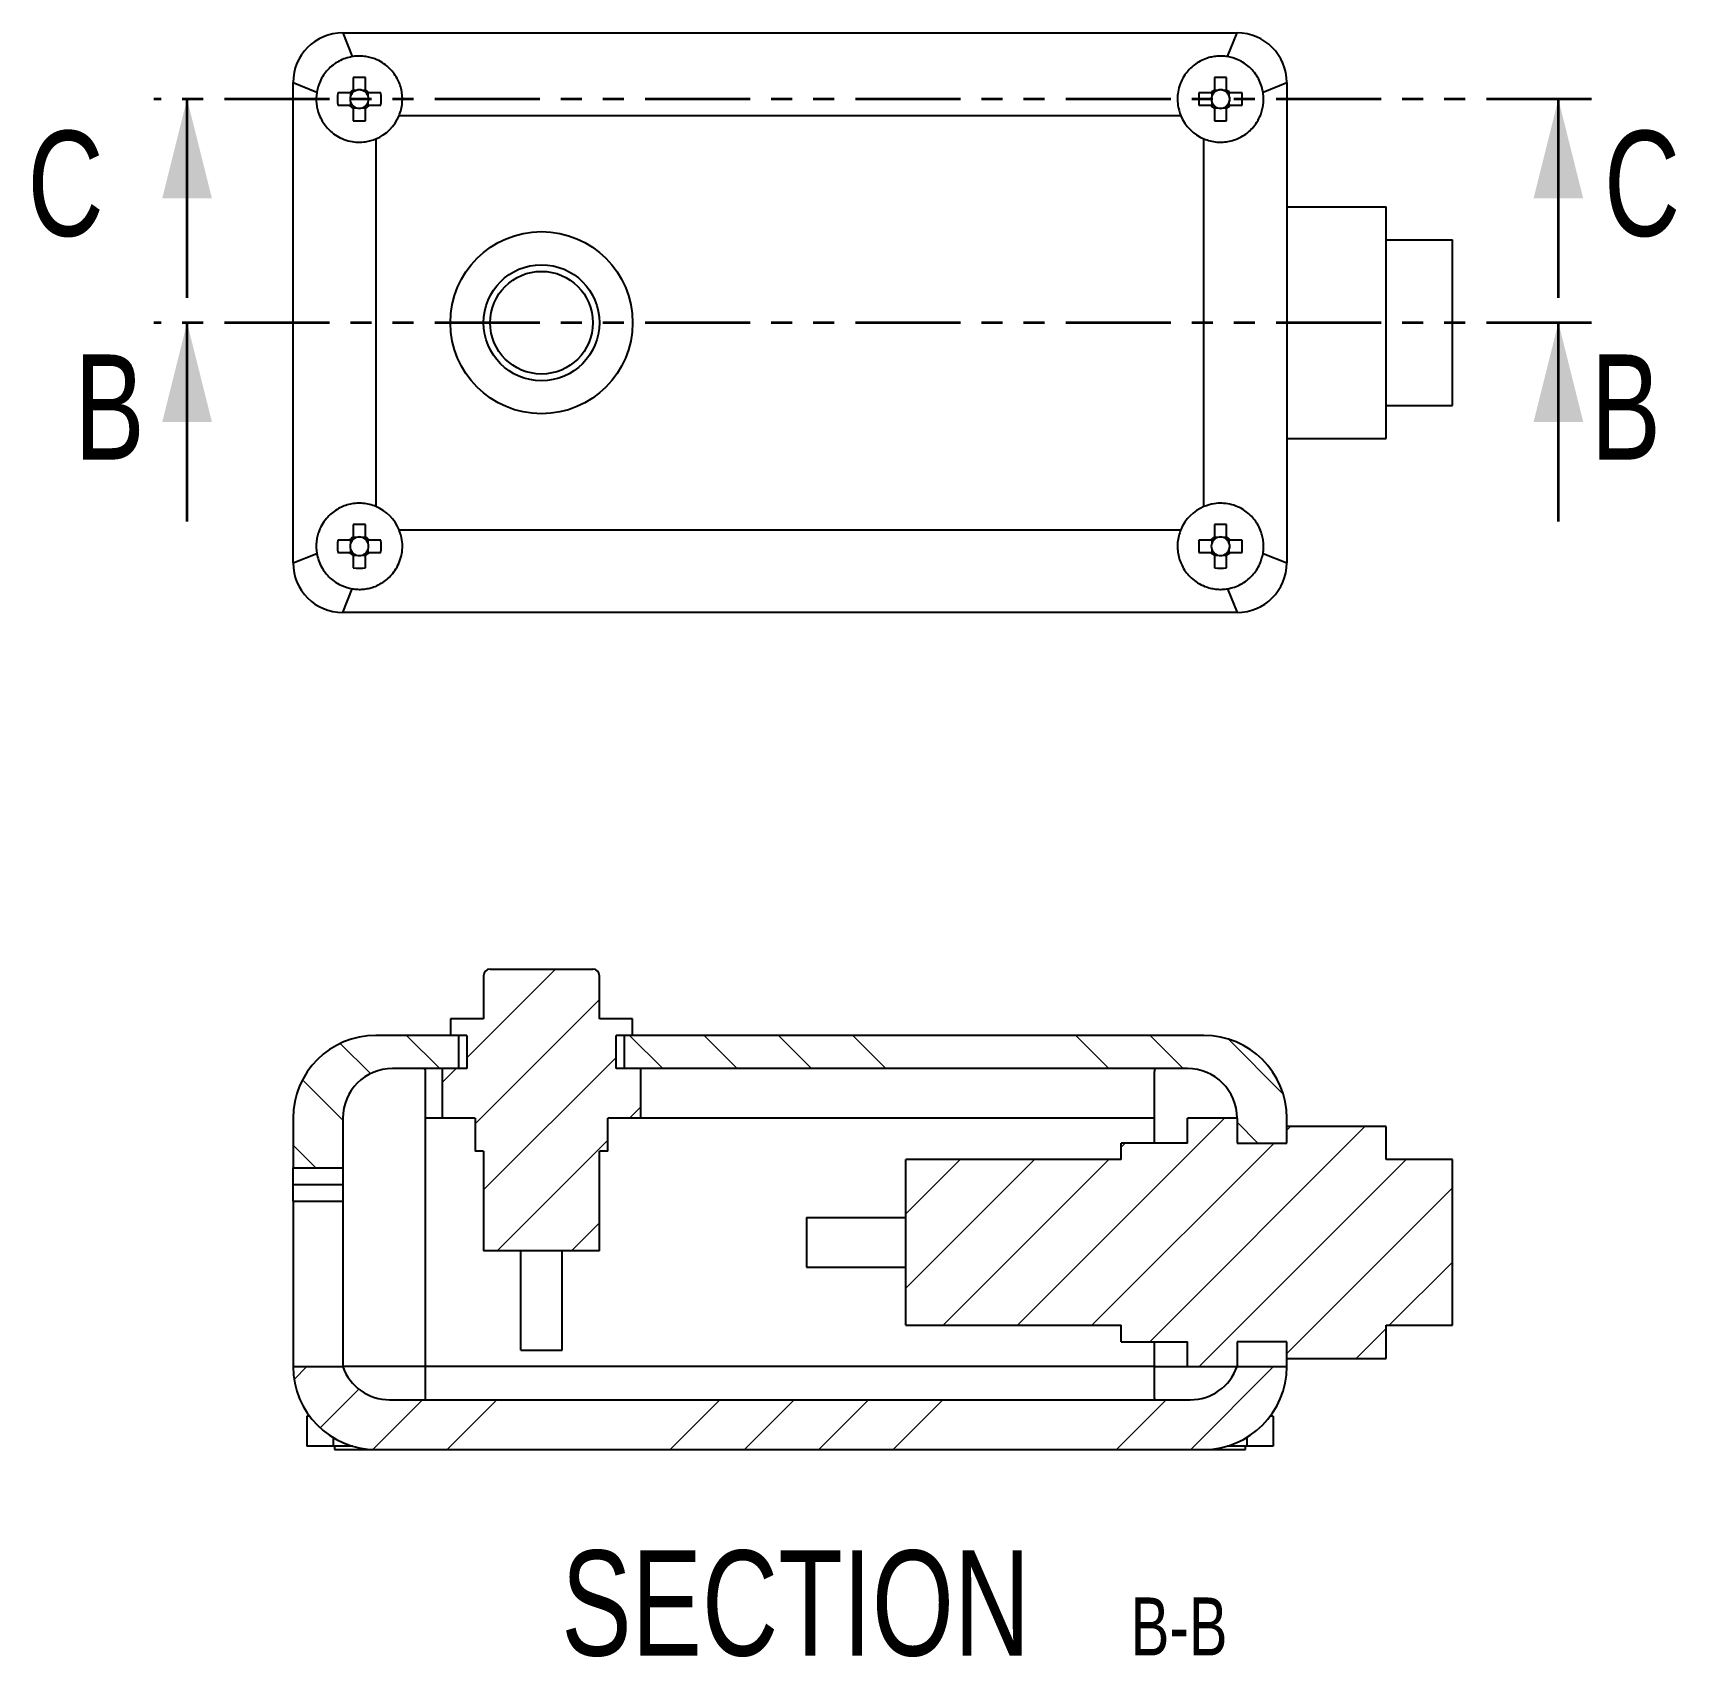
# Model space of a CAD drawing. Header units: millimetres. Extents: x 16604 to 36223, y 4309 to 8014.
# Drawn here: x 19271.8 to 19371.1, y 5138.3 to 5236.3 of the extents above; entities that cross this region are included whole.
import ezdxf

# ---------------------------------------------------------------- set-up
doc = ezdxf.new("R2010")
doc.units = ezdxf.units.MM
doc.linetypes.add('PHANTOM', pattern=[12.7, 6.35, -1.27, 1.27, -1.27, 1.27, -1.27])
doc.layers.get('0').update_dxf_attribs({"lineweight": 35})
doc.styles.add('SLDTEXTSTYLE0', font='TXT', dxfattribs={"width": 0.75})
pattern_1 = [(45, (19227.285, 5040.8345), (-2.245064, 2.245064), [])]
pattern_2 = [(135, (19227.285, 5040.834), (-13.4704, -13.4704), []), (135, (19227.285, 5045.325), (-13.4704, -13.4704), []), (135, (19227.285, 5049.815), (-13.4704, -13.4704), []), (135, (19227.285, 5054.305), (-13.4704, -13.4704), [])]

# ---------------------------------------------------------------- blocks, each defined once
blk = doc.blocks.new('SW_NOTE_0_2')
at = {"color": 0, "linetype": 'Continuous', "lineweight": 0, "attachment_point": 2, "style": 'SLDTEXTSTYLE0'}
for s, insert, char_height in [('SECTION', (17.363, 8.186), 6.35), ('B-B', (40.512, 5.347), 3.5)]:
    blk.add_mtext(s, dxfattribs=dict(at, insert=insert, char_height=char_height))

msp = doc.modelspace()

# ---------------------------------------------------------------- hatches: boundary and pattern name
at = {"linetype": 'Continuous', "lineweight": 18}
h = msp.add_hatch(dxfattribs=at)
h.set_pattern_fill('ANSI31', style=0)
h.set_pattern_definition(pattern_1)
edge = h.paths.add_edge_path(flags=0)
edge.add_line((19305.644, 5179.805), (19299.444, 5179.805))
edge.add_arc((19299.444, 5179.405), 0.4, 90, 180)
edge.add_line((19299.044, 5179.405), (19299.044, 5176.805))
edge.add_line((19299.044, 5176.805), (19297.044, 5176.805))
edge.add_line((19297.044, 5176.805), (19297.044, 5175.805))
edge.add_line((19297.044, 5175.805), (19298.044, 5175.805))
edge.add_line((19298.044, 5175.805), (19298.044, 5173.805))
edge.add_line((19298.044, 5173.805), (19296.544, 5173.805))
edge.add_line((19296.544, 5173.805), (19296.544, 5170.805))
edge.add_line((19296.544, 5170.805), (19298.544, 5170.805))
edge.add_line((19298.544, 5170.805), (19298.544, 5168.805))
edge.add_line((19298.544, 5168.805), (19299.044, 5168.805))
edge.add_line((19299.044, 5168.805), (19299.044, 5162.805))
edge.add_line((19299.044, 5162.805), (19306.044, 5162.805))
edge.add_line((19306.044, 5162.805), (19306.044, 5168.805))
edge.add_line((19306.044, 5168.805), (19306.544, 5168.805))
edge.add_line((19306.544, 5168.805), (19306.544, 5170.805))
edge.add_line((19306.544, 5170.805), (19308.544, 5170.805))
edge.add_line((19308.544, 5170.805), (19308.544, 5173.805))
edge.add_line((19308.544, 5173.805), (19307.044, 5173.805))
edge.add_line((19307.044, 5173.805), (19307.044, 5175.805))
edge.add_line((19307.044, 5175.805), (19308.044, 5175.805))
edge.add_line((19308.044, 5175.805), (19308.044, 5176.805))
edge.add_line((19308.044, 5176.805), (19306.044, 5176.805))
edge.add_line((19306.044, 5176.805), (19306.044, 5179.405))
edge.add_arc((19305.644, 5179.405), 0.4, 0, 90)
h = msp.add_hatch(dxfattribs=at)
h.set_pattern_fill('ANSI34', angle=90, style=0)
h.set_pattern_definition(pattern_2)
edge = h.paths.add_edge_path(flags=0)
edge.add_arc((19292.544, 5170.805), 5, 90, 180)
edge.add_line((19287.544, 5170.805), (19287.544, 5167.805))
edge.add_line((19287.544, 5167.805), (19290.544, 5167.805))
edge.add_line((19290.544, 5167.805), (19290.544, 5170.805))
edge.add_arc((19293.544, 5170.805), 3, 90, 180, ccw=False)
edge.add_line((19293.544, 5173.805), (19297.544, 5173.805))
edge.add_line((19297.544, 5173.805), (19297.544, 5175.805))
edge.add_line((19297.544, 5175.805), (19292.544, 5175.805))
h = msp.add_hatch(dxfattribs=at)
h.set_pattern_fill('ANSI34', angle=90, style=0)
h.set_pattern_definition(pattern_2)
edge = h.paths.add_edge_path(flags=0)
edge.add_arc((19342.544, 5170.805), 5, 0, 90)
edge.add_line((19342.544, 5175.805), (19307.544, 5175.805))
edge.add_line((19307.544, 5175.805), (19307.544, 5173.805))
edge.add_line((19307.544, 5173.805), (19341.544, 5173.805))
edge.add_arc((19341.544, 5170.805), 3, 0, 90, ccw=False)
edge.add_line((19344.544, 5170.805), (19344.544, 5169.305))
edge.add_line((19344.544, 5169.305), (19347.544, 5169.305))
edge.add_line((19347.544, 5169.305), (19347.544, 5170.805))
h = msp.add_hatch(dxfattribs=at)
h.set_pattern_fill('ANSI31', style=0)
h.set_pattern_definition(pattern_1)
h.paths.add_polyline_path([(19353.544, 5156.305), (19353.544, 5158.305), (19357.544, 5158.305), (19357.544, 5168.305), (19353.544, 5168.305), (19353.544, 5170.305), (19347.544, 5170.305), (19347.544, 5169.305), (19344.544, 5169.305), (19344.544, 5170.805), (19341.544, 5170.805), (19341.544, 5169.305), (19337.544, 5169.305), (19337.544, 5168.305), (19324.544, 5168.305), (19324.544, 5158.305), (19337.544, 5158.305), (19337.544, 5157.305), (19341.544, 5157.305), (19341.544, 5155.805), (19344.544, 5155.805), (19344.544, 5157.305), (19347.544, 5157.305), (19347.544, 5156.305)], flags=0)
h = msp.add_hatch(dxfattribs=at)
h.set_pattern_fill('ANSI34', style=0)
h.set_pattern_definition([(45, (19227.285, 5040.834), (-13.4704, 13.4704), []), (45, (19231.775, 5040.834), (-13.4704, 13.4704), []), (45, (19236.265, 5040.834), (-13.4704, 13.4704), []), (45, (19240.755, 5040.834), (-13.4704, 13.4704), [])])
edge = h.paths.add_edge_path(flags=0)
edge.add_arc((19292.544, 5155.805), 5, 180, 270)
edge.add_line((19292.544, 5150.805), (19342.544, 5150.805))
edge.add_arc((19342.544, 5155.805), 5, 270, 360)
edge.add_line((19347.544, 5155.805), (19344.544, 5155.805))
edge.add_arc((19341.715, 5156.805), 3, 270, 340.52878, ccw=False)
edge.add_line((19341.715, 5153.805), (19293.372, 5153.805))
edge.add_arc((19293.372, 5156.805), 3, 199.47122, 270, ccw=False)
edge.add_line((19290.544, 5155.805), (19287.544, 5155.805))

# ---------------------------------------------------------------- linework, layer by layer
at = {"color": 7, "linetype": 'Continuous', "lineweight": 25}
for p, q in [((19290.544, 5236.336), (19291.118, 5234.901)), ((19290.544, 5236.336), (19344.544, 5236.336)), ((19343.97, 5234.901), (19344.544, 5236.336)), ((19287.544, 5204.336), (19287.544, 5233.336)), ((19287.544, 5233.336), (19288.979, 5232.762)), ((19291.174, 5233.642), (19291.174, 5232.901)), ((19291.914, 5232.901), (19291.914, 5233.642)), ((19343.174, 5233.642), (19343.174, 5232.901)), ((19343.914, 5232.901), (19343.914, 5233.642)), ((19346.109, 5232.762), (19347.544, 5233.336)), ((19347.544, 5233.336), (19347.544, 5204.336)), ((19290.979, 5232.706), (19290.237, 5232.706)), ((19291.016, 5232.706), (19291.016, 5232.512)), ((19291.016, 5232.16), (19291.016, 5231.966)), ((19291.368, 5232.863), (19291.174, 5232.863)), ((19291.914, 5232.863), (19291.72, 5232.863)), ((19292.071, 5232.512), (19292.071, 5232.706)), ((19292.071, 5231.966), (19292.071, 5232.16)), ((19292.85, 5232.706), (19292.109, 5232.706)), ((19342.979, 5232.706), (19342.237, 5232.706)), ((19343.016, 5232.706), (19343.016, 5232.512)), ((19343.016, 5232.16), (19343.016, 5231.966)), ((19343.368, 5232.863), (19343.174, 5232.863)), ((19343.914, 5232.863), (19343.72, 5232.863)), ((19344.071, 5232.512), (19344.071, 5232.706)), ((19344.071, 5231.966), (19344.071, 5232.16)), ((19344.85, 5232.706), (19344.109, 5232.706)), ((19290.237, 5231.966), (19290.979, 5231.966)), ((19291.174, 5231.808), (19291.368, 5231.808)), ((19291.174, 5231.771), (19291.174, 5231.03)), ((19291.72, 5231.808), (19291.914, 5231.808)), ((19291.914, 5231.03), (19291.914, 5231.771)), ((19292.109, 5231.966), (19292.85, 5231.966)), ((19341.144, 5231.336), (19293.944, 5231.336)), ((19342.237, 5231.966), (19342.979, 5231.966)), ((19343.174, 5231.808), (19343.368, 5231.808)), ((19343.174, 5231.771), (19343.174, 5231.03)), ((19343.72, 5231.808), (19343.914, 5231.808)), ((19343.914, 5231.03), (19343.914, 5231.771)), ((19344.109, 5231.966), (19344.85, 5231.966)), ((19292.544, 5229.936), (19292.544, 5207.736)), ((19342.544, 5207.736), (19342.544, 5229.936)), ((19347.544, 5225.836), (19353.544, 5225.836)), ((19353.544, 5211.836), (19353.544, 5225.836)), ((19353.544, 5223.836), (19357.544, 5223.836)), ((19357.544, 5213.836), (19357.544, 5223.836)), ((19353.544, 5213.836), (19357.544, 5213.836)), ((19347.544, 5211.836), (19353.544, 5211.836)), ((19291.174, 5206.642), (19291.174, 5205.901)), ((19291.914, 5205.901), (19291.914, 5206.642)), ((19293.944, 5206.336), (19341.144, 5206.336)), ((19343.174, 5206.642), (19343.174, 5205.901)), ((19343.914, 5205.901), (19343.914, 5206.642)), ((19290.979, 5205.706), (19290.237, 5205.706)), ((19291.016, 5205.706), (19291.016, 5205.512)), ((19291.368, 5205.863), (19291.174, 5205.863)), ((19291.914, 5205.863), (19291.72, 5205.863)), ((19292.071, 5205.512), (19292.071, 5205.706)), ((19292.85, 5205.706), (19292.109, 5205.706)), ((19342.979, 5205.706), (19342.237, 5205.706)), ((19343.016, 5205.706), (19343.016, 5205.512)), ((19343.368, 5205.863), (19343.174, 5205.863)), ((19343.914, 5205.863), (19343.72, 5205.863)), ((19344.071, 5205.512), (19344.071, 5205.706)), ((19344.85, 5205.706), (19344.109, 5205.706)), ((19287.544, 5204.336), (19288.979, 5204.91)), ((19290.237, 5204.966), (19290.979, 5204.966)), ((19291.016, 5205.16), (19291.016, 5204.966)), ((19291.174, 5204.808), (19291.368, 5204.808)), ((19291.174, 5204.771), (19291.174, 5204.03)), ((19291.72, 5204.808), (19291.914, 5204.808)), ((19291.914, 5204.03), (19291.914, 5204.771)), ((19292.071, 5204.966), (19292.071, 5205.16)), ((19292.109, 5204.966), (19292.85, 5204.966)), ((19342.237, 5204.966), (19342.979, 5204.966)), ((19343.016, 5205.16), (19343.016, 5204.966)), ((19343.174, 5204.808), (19343.368, 5204.808)), ((19343.174, 5204.771), (19343.174, 5204.03)), ((19343.72, 5204.808), (19343.914, 5204.808)), ((19343.914, 5204.03), (19343.914, 5204.771)), ((19344.071, 5204.966), (19344.071, 5205.16)), ((19344.109, 5204.966), (19344.85, 5204.966)), ((19346.109, 5204.91), (19347.544, 5204.336)), ((19290.544, 5201.336), (19291.118, 5202.771)), ((19343.97, 5202.771), (19344.544, 5201.336)), ((19344.544, 5201.336), (19290.544, 5201.336)), ((19299.044, 5179.405), (19299.044, 5176.805)), ((19299.444, 5179.805), (19305.644, 5179.805)), ((19306.044, 5176.805), (19306.044, 5179.405)), ((19297.044, 5176.805), (19297.044, 5175.805)), ((19299.044, 5176.805), (19297.044, 5176.805)), ((19308.044, 5176.805), (19306.044, 5176.805)), ((19308.044, 5175.805), (19308.044, 5176.805)), ((19297.544, 5175.805), (19292.544, 5175.805)), ((19298.044, 5175.805), (19297.044, 5175.805)), ((19297.544, 5173.805), (19297.544, 5175.805)), ((19298.044, 5175.805), (19298.044, 5173.805)), ((19308.044, 5175.805), (19307.044, 5175.805)), ((19307.044, 5173.805), (19307.044, 5175.805)), ((19307.544, 5175.805), (19307.544, 5173.805)), ((19342.544, 5175.805), (19307.544, 5175.805)), ((19297.544, 5173.805), (19293.544, 5173.805)), ((19295.544, 5155.805), (19295.544, 5173.631)), ((19296.544, 5173.805), (19296.544, 5170.805)), ((19298.044, 5173.805), (19296.544, 5173.805)), ((19308.544, 5173.805), (19307.044, 5173.805)), ((19341.544, 5173.805), (19307.544, 5173.805)), ((19308.544, 5170.805), (19308.544, 5173.805)), ((19339.544, 5173.626), (19339.544, 5169.305)), ((19287.544, 5170.805), (19287.544, 5167.805)), ((19290.544, 5170.805), (19290.544, 5167.805)), ((19298.544, 5170.805), (19296.544, 5170.805)), ((19298.544, 5170.805), (19298.544, 5168.805)), ((19308.544, 5170.805), (19306.544, 5170.805)), ((19306.544, 5168.805), (19306.544, 5170.805)), ((19341.544, 5169.305), (19341.544, 5170.805)), ((19344.544, 5170.805), (19341.544, 5170.805)), ((19344.544, 5170.805), (19344.544, 5169.305)), ((19347.544, 5169.305), (19347.544, 5170.805)), ((19347.544, 5169.305), (19347.544, 5170.305)), ((19353.544, 5170.305), (19347.544, 5170.305)), ((19353.544, 5168.305), (19353.544, 5170.305)), ((19299.044, 5168.805), (19298.544, 5168.805)), ((19299.044, 5168.805), (19299.044, 5162.805)), ((19306.544, 5168.805), (19306.044, 5168.805)), ((19306.044, 5162.805), (19306.044, 5168.805)), ((19337.544, 5168.305), (19337.544, 5169.305)), ((19341.544, 5169.305), (19337.544, 5169.305)), ((19344.544, 5169.305), (19347.544, 5169.305)), ((19287.544, 5167.805), (19290.544, 5167.805)), ((19287.544, 5166.805), (19287.544, 5167.805)), ((19290.544, 5167.805), (19290.544, 5166.805)), ((19324.544, 5158.305), (19324.544, 5168.305)), ((19337.544, 5168.305), (19324.544, 5168.305)), ((19357.544, 5168.305), (19353.544, 5168.305)), ((19357.544, 5158.305), (19357.544, 5168.305)), ((19287.544, 5166.805), (19290.544, 5166.805)), ((19287.544, 5165.805), (19287.544, 5166.805)), ((19290.544, 5166.805), (19290.544, 5165.805)), ((19287.544, 5165.805), (19287.544, 5155.805)), ((19287.544, 5165.805), (19290.544, 5165.805)), ((19290.544, 5165.805), (19290.544, 5155.805)), ((19318.544, 5164.805), (19324.544, 5164.805)), ((19318.544, 5164.805), (19318.544, 5161.805)), ((19306.044, 5162.805), (19299.044, 5162.805)), ((19301.294, 5156.805), (19301.294, 5162.805)), ((19303.794, 5156.805), (19303.794, 5162.805)), ((19318.544, 5161.805), (19324.544, 5161.805)), ((19324.544, 5158.305), (19337.544, 5158.305)), ((19337.544, 5157.305), (19337.544, 5158.305)), ((19353.544, 5158.305), (19357.544, 5158.305)), ((19353.544, 5156.305), (19353.544, 5158.305)), ((19301.294, 5156.805), (19303.794, 5156.805)), ((19337.544, 5157.305), (19341.544, 5157.305)), ((19339.544, 5157.305), (19339.544, 5155.805)), ((19341.544, 5155.805), (19341.544, 5157.305)), ((19344.544, 5157.305), (19344.544, 5155.805)), ((19347.544, 5157.305), (19344.544, 5157.305)), ((19347.544, 5155.805), (19347.544, 5157.305)), ((19347.544, 5156.305), (19347.544, 5157.305)), ((19287.544, 5155.805), (19290.544, 5155.805)), ((19295.544, 5155.805), (19290.544, 5155.805)), ((19295.544, 5153.921), (19295.544, 5155.805)), ((19339.544, 5155.805), (19295.544, 5155.805)), ((19339.544, 5155.805), (19339.544, 5153.923)), ((19339.544, 5155.805), (19341.544, 5155.805)), ((19341.544, 5155.805), (19344.544, 5155.805)), ((19344.544, 5155.805), (19347.544, 5155.805)), ((19347.544, 5156.305), (19353.544, 5156.305)), ((19293.372, 5153.805), (19341.715, 5153.805)), ((19288.368, 5152.805), (19288.368, 5151.005)), ((19288.544, 5152.805), (19288.368, 5152.805)), ((19346.719, 5152.805), (19346.544, 5152.805)), ((19346.719, 5152.805), (19346.719, 5151.005)), ((19289.956, 5151.005), (19288.368, 5151.005)), ((19289.956, 5151.526), (19289.956, 5151.005)), ((19291.144, 5151.005), (19289.956, 5151.005)), ((19290.044, 5151.005), (19290.044, 5150.805)), ((19290.044, 5150.805), (19292.544, 5150.805)), ((19292.544, 5150.805), (19342.544, 5150.805)), ((19342.544, 5150.805), (19345.044, 5150.805)), ((19345.132, 5151.005), (19343.944, 5151.005)), ((19345.044, 5150.805), (19345.044, 5151.005)), ((19345.132, 5151.526), (19345.132, 5151.005)), ((19346.719, 5151.005), (19345.132, 5151.005))]:
    msp.add_line(p, q, dxfattribs=at)
at = {"color": 7, "linetype": 'PHANTOM', "lineweight": 35}
for p, q in [((19365.944, 5232.336), (19279.144, 5232.336)), ((19365.944, 5218.836), (19279.144, 5218.836))]:
    msp.add_line(p, q, dxfattribs=at)
at = {"color": 7, "linetype": 'Continuous', "lineweight": 35}
for p, q in [((19281.144, 5220.336), (19281.144, 5232.336)), ((19363.944, 5220.336), (19363.944, 5232.336)), ((19281.144, 5206.836), (19281.144, 5218.836)), ((19363.944, 5206.836), (19363.944, 5218.836))]:
    msp.add_line(p, q, dxfattribs=at)
at = {"color": 8, "linetype": 'Continuous', "lineweight": 25}
for p, q in [((19296.544, 5170.805), (19295.544, 5170.805)), ((19339.544, 5170.805), (19308.544, 5170.805))]:
    msp.add_line(p, q, dxfattribs=at)
at = {"color": 7, "linetype": 'Continuous', "lineweight": 25}
for radius in [5.5, 3.5, 3.1]:
    msp.add_circle((19302.544, 5218.836), radius, dxfattribs=at)
for centre, radius, start, end in [((19290.544, 5233.336), 3, 90, 180), ((19344.544, 5233.336), 3, 0, 90), ((19291.544, 5222.674), 10.975, 88.06796, 91.93204), ((19343.544, 5222.674), 10.975, 88.06796, 91.93204), ((19301.206, 5232.336), 10.975, 178.06796, 181.93204), ((19291.544, 5232.336), 0.675, 123.23063, 146.76937), ((19291.544, 5232.336), 0.556, 161.56975, 198.43025), ((19291.544, 5232.336), 0.556, 138.28179, 161.56975), ((19291.544, 5232.336), 0.556, 198.43025, 221.71821), ((19291.544, 5232.336), 0.556, 131.71821, 138.28179), ((19291.544, 5232.336), 0.556, 108.43025, 131.71821), ((19291.544, 5232.336), 0.556, 71.56975, 108.43025), ((19291.544, 5232.336), 0.556, 48.28179, 71.56975), ((19291.544, 5232.336), 0.675, 33.23063, 56.76937), ((19291.544, 5232.336), 0.556, 41.71821, 48.28179), ((19291.544, 5232.336), 0.556, 18.43025, 41.71821), ((19291.544, 5232.336), 0.556, 318.28179, 341.56975), ((19291.544, 5232.336), 0.556, 341.56975, 18.43025), ((19281.882, 5232.336), 10.975, 358.06796, 1.93204), ((19353.206, 5232.336), 10.975, 178.06796, 181.93204), ((19343.544, 5232.336), 0.675, 123.23063, 146.76937), ((19343.544, 5232.336), 0.556, 161.56975, 198.43025), ((19343.544, 5232.336), 0.556, 138.28179, 161.56975), ((19343.544, 5232.336), 0.556, 198.43025, 221.71821), ((19343.544, 5232.336), 0.556, 131.71821, 138.28179), ((19343.544, 5232.336), 0.556, 108.43025, 131.71821), ((19343.544, 5232.336), 0.556, 71.56975, 108.43025), ((19343.544, 5232.336), 0.556, 48.28179, 71.56975), ((19343.544, 5232.336), 0.675, 33.23063, 56.76937), ((19343.544, 5232.336), 0.556, 41.71821, 48.28179), ((19343.544, 5232.336), 0.556, 18.43025, 41.71821), ((19343.544, 5232.336), 0.556, 318.28179, 341.56975), ((19343.544, 5232.336), 0.556, 341.56975, 18.43025), ((19333.882, 5232.336), 10.975, 358.06796, 1.93204), ((19291.544, 5232.336), 0.675, 213.23063, 236.76937), ((19291.544, 5232.336), 0.556, 221.71821, 228.28179), ((19291.544, 5232.336), 0.556, 228.28179, 251.56975), ((19291.544, 5241.998), 10.975, 268.06796, 271.93204), ((19291.544, 5232.336), 0.556, 251.56975, 288.43025), ((19291.544, 5232.336), 0.556, 288.43025, 311.71821), ((19291.544, 5232.336), 0.675, 303.23063, 326.76937), ((19291.544, 5232.336), 0.556, 311.71821, 318.28179), ((19291.544, 5232.336), 2.6, 292.61986, 337.38014), ((19343.544, 5232.336), 2.6, 202.61986, 247.38014), ((19343.544, 5232.336), 0.675, 213.23063, 236.76937), ((19343.544, 5232.336), 0.556, 221.71821, 228.28179), ((19343.544, 5232.336), 0.556, 228.28179, 251.56975), ((19343.544, 5241.998), 10.975, 268.06796, 271.93204), ((19343.544, 5232.336), 0.556, 251.56975, 288.43025), ((19343.544, 5232.336), 0.556, 288.43025, 311.71821), ((19343.544, 5232.336), 0.675, 303.23063, 326.76937), ((19343.544, 5232.336), 0.556, 311.71821, 318.28179), ((19291.544, 5205.336), 2.6, 22.61986, 67.38014), ((19343.544, 5205.336), 2.6, 112.61986, 157.38014), ((19291.544, 5195.674), 10.975, 88.06796, 91.93204), ((19343.544, 5195.674), 10.975, 88.06796, 91.93204), ((19301.206, 5205.336), 10.975, 178.06796, 181.93204), ((19291.544, 5205.336), 0.675, 123.23063, 146.76937), ((19291.544, 5205.336), 0.556, 161.56975, 198.43025), ((19291.544, 5205.336), 0.556, 138.28179, 161.56975), ((19291.544, 5205.336), 0.556, 131.71821, 138.28179), ((19291.544, 5205.336), 0.556, 108.43025, 131.71821), ((19291.544, 5205.336), 0.556, 71.56975, 108.43025), ((19291.544, 5205.336), 0.556, 48.28179, 71.56975), ((19291.544, 5205.336), 0.675, 33.23063, 56.76937), ((19291.544, 5205.336), 0.556, 41.71821, 48.28179), ((19291.544, 5205.336), 0.556, 18.43025, 41.71821), ((19291.544, 5205.336), 0.556, 341.56975, 18.43025), ((19281.882, 5205.336), 10.975, 358.06796, 1.93204), ((19353.206, 5205.336), 10.975, 178.06796, 181.93204), ((19343.544, 5205.336), 0.675, 123.23063, 146.76937), ((19343.544, 5205.336), 0.556, 161.56975, 198.43025), ((19343.544, 5205.336), 0.556, 138.28179, 161.56975), ((19343.544, 5205.336), 0.556, 131.71821, 138.28179), ((19343.544, 5205.336), 0.556, 108.43025, 131.71821), ((19343.544, 5205.336), 0.556, 71.56975, 108.43025), ((19343.544, 5205.336), 0.556, 48.28179, 71.56975), ((19343.544, 5205.336), 0.675, 33.23063, 56.76937), ((19343.544, 5205.336), 0.556, 41.71821, 48.28179), ((19343.544, 5205.336), 0.556, 18.43025, 41.71821), ((19343.544, 5205.336), 0.556, 341.56975, 18.43025), ((19333.882, 5205.336), 10.975, 358.06796, 1.93204), ((19290.544, 5204.336), 3, 180, 270), ((19291.544, 5205.336), 0.675, 213.23063, 236.76937), ((19291.544, 5205.336), 0.556, 198.43025, 221.71821), ((19291.544, 5205.336), 0.556, 221.71821, 228.28179), ((19291.544, 5205.336), 0.556, 228.28179, 251.56975), ((19291.544, 5205.336), 0.556, 251.56975, 288.43025), ((19291.544, 5205.336), 0.556, 288.43025, 311.71821), ((19291.544, 5205.336), 0.675, 303.23063, 326.76937), ((19291.544, 5205.336), 0.556, 311.71821, 318.28179), ((19291.544, 5205.336), 0.556, 318.28179, 341.56975), ((19343.544, 5205.336), 0.675, 213.23063, 236.76937), ((19343.544, 5205.336), 0.556, 198.43025, 221.71821), ((19343.544, 5205.336), 0.556, 221.71821, 228.28179), ((19343.544, 5205.336), 0.556, 228.28179, 251.56975), ((19343.544, 5205.336), 0.556, 251.56975, 288.43025), ((19343.544, 5205.336), 0.556, 288.43025, 311.71821), ((19343.544, 5205.336), 0.675, 303.23063, 326.76937), ((19343.544, 5205.336), 0.556, 311.71821, 318.28179), ((19343.544, 5205.336), 0.556, 318.28179, 341.56975), ((19344.544, 5204.336), 3, 270, 0), ((19291.544, 5214.998), 10.975, 268.06796, 271.93204), ((19343.544, 5214.998), 10.975, 268.06796, 271.93204), ((19299.444, 5179.405), 0.4, 90, 180), ((19305.644, 5179.405), 0.4, 0, 90), ((19292.544, 5170.805), 5, 90, 180), ((19342.544, 5170.805), 5, 0, 90), ((19293.544, 5170.805), 3, 90, 180), ((19341.544, 5170.805), 3, 0, 90), ((19292.544, 5155.805), 5, 180, 270), ((19293.372, 5156.805), 3, 199.47122, 270), ((19341.715, 5156.805), 3, 270, 340.52878), ((19342.544, 5155.805), 5, 270, 0)]:
    msp.add_arc(centre, radius, start, end, dxfattribs=at)
for centre, major_axis, start_param, end_param in [((19291.475, 5232.336), (0.492, 0), 2.77218, 3.511006), ((19291.544, 5232.405), (0, 0.492), 5.913772, 6.652598), ((19291.613, 5232.336), (0.492, 0), 5.913772, 6.652598), ((19343.475, 5232.336), (0.492, 0), 2.77218, 3.511006), ((19343.544, 5232.405), (0, 0.492), 5.913772, 6.652598), ((19343.613, 5232.336), (0.492, 0), 5.913772, 6.652598), ((19291.544, 5232.267), (0, 0.492), 2.77218, 3.511006), ((19343.544, 5232.267), (0, 0.492), 2.77218, 3.511006), ((19291.475, 5205.336), (0.492, 0), 2.77218, 3.511006), ((19291.544, 5205.405), (0, 0.492), 5.913772, 6.652598), ((19291.613, 5205.336), (0.492, 0), 5.913772, 6.652598), ((19343.475, 5205.336), (0.492, 0), 2.77218, 3.511006), ((19343.544, 5205.405), (0, 0.492), 5.913772, 6.652598), ((19343.613, 5205.336), (0.492, 0), 5.913772, 6.652598), ((19291.544, 5205.267), (0, 0.492), 2.77218, 3.511006), ((19343.544, 5205.267), (0, 0.492), 2.77218, 3.511006)]:
    msp.add_ellipse(centre, major_axis=major_axis, ratio=0.990116, start_param=start_param, end_param=end_param, dxfattribs=at)
for points, knots in [([(19291.118, 5234.901), (19290.979, 5234.871), (19290.703, 5234.811), (19290.31, 5234.637), (19289.949, 5234.404), (19289.631, 5234.115), (19289.37, 5233.78), (19289.118, 5233.337), (19289.032, 5232.982), (19288.979, 5232.762)], [0, 0, 0, 0, 0.132433, 0.26484, 0.39743, 0.530011, 0.659837, 0.789675, 1, 1, 1, 1]), ([(19293.944, 5231.336), (19293.989, 5231.461), (19294.08, 5231.711), (19294.143, 5232.104), (19294.148, 5232.496), (19294.096, 5232.881), (19293.988, 5233.248), (19293.823, 5233.608), (19293.6, 5233.946), (19293.302, 5234.268), (19292.936, 5234.549), (19292.548, 5234.746), (19292.179, 5234.864), (19291.85, 5234.925), (19291.51, 5234.943), (19291.264, 5234.924), (19291.136, 5234.904), (19291.118, 5234.901)], [0, 0, 0, 0, 0.068525, 0.137045, 0.205492, 0.273967, 0.344191, 0.414453, 0.494339, 0.574248, 0.66577, 0.757142, 0.815326, 0.873446, 0.931981, 0.990522, 1, 1, 1, 1]), ([(19343.97, 5234.901), (19343.862, 5234.915), (19343.645, 5234.942), (19343.314, 5234.932), (19342.992, 5234.883), (19342.649, 5234.787), (19342.299, 5234.631), (19341.954, 5234.407), (19341.649, 5234.132), (19341.373, 5233.791), (19341.145, 5233.379), (19340.992, 5232.912), (19340.933, 5232.43), (19340.955, 5231.897), (19341.075, 5231.54), (19341.144, 5231.336)], [0, 0, 0, 0, 0.056629, 0.113242, 0.169695, 0.226204, 0.303033, 0.379965, 0.458977, 0.537989, 0.630838, 0.723581, 0.806583, 0.88953, 1, 1, 1, 1]), ([(19346.109, 5232.762), (19346.078, 5232.902), (19346.018, 5233.183), (19345.84, 5233.58), (19345.602, 5233.944), (19345.309, 5234.261), (19344.971, 5234.521), (19344.532, 5234.766), (19344.183, 5234.85), (19343.97, 5234.901)], [0, 0, 0, 0, 0.134248, 0.268468, 0.402338, 0.536199, 0.665989, 0.795792, 1, 1, 1, 1]), ([(19288.979, 5232.762), (19288.965, 5232.654), (19288.937, 5232.437), (19288.947, 5232.106), (19288.996, 5231.784), (19289.093, 5231.441), (19289.249, 5231.091), (19289.473, 5230.746), (19289.748, 5230.441), (19290.089, 5230.165), (19290.501, 5229.937), (19290.968, 5229.784), (19291.45, 5229.725), (19291.982, 5229.747), (19292.34, 5229.867), (19292.544, 5229.936)], [0, 0, 0, 0, 0.056629, 0.113242, 0.169695, 0.226204, 0.303033, 0.379965, 0.458977, 0.537989, 0.630838, 0.723581, 0.806583, 0.88953, 1, 1, 1, 1]), ([(19291.129, 5232.706), (19291.12, 5232.706), (19291.074, 5232.706), (19291.025, 5232.706), (19290.985, 5232.706), (19290.979, 5232.706)], [0, 0, 0, 0, 0.160618, 0.883257, 1, 1, 1, 1]), ([(19291.174, 5232.901), (19291.174, 5232.895), (19291.174, 5232.855), (19291.174, 5232.806), (19291.174, 5232.759), (19291.174, 5232.751)], [0, 0, 0, 0, 0.116743, 0.839382, 1, 1, 1, 1]), ([(19291.914, 5232.751), (19291.914, 5232.759), (19291.914, 5232.806), (19291.914, 5232.855), (19291.914, 5232.895), (19291.914, 5232.901)], [0, 0, 0, 0, 0.160618, 0.883257, 1, 1, 1, 1]), ([(19292.109, 5232.706), (19292.103, 5232.706), (19292.063, 5232.706), (19292.014, 5232.706), (19291.967, 5232.706), (19291.959, 5232.706)], [0, 0, 0, 0, 0.116743, 0.839382, 1, 1, 1, 1]), ([(19342.544, 5229.936), (19342.669, 5229.89), (19342.919, 5229.799), (19343.312, 5229.737), (19343.704, 5229.731), (19344.089, 5229.784), (19344.456, 5229.892), (19344.816, 5230.056), (19345.154, 5230.28), (19345.476, 5230.577), (19345.757, 5230.943), (19345.954, 5231.332), (19346.072, 5231.701), (19346.133, 5232.03), (19346.15, 5232.37), (19346.132, 5232.615), (19346.112, 5232.744), (19346.109, 5232.762)], [0, 0, 0, 0, 0.068525, 0.137045, 0.205492, 0.273967, 0.344191, 0.414453, 0.494339, 0.574248, 0.66577, 0.757142, 0.815326, 0.873446, 0.931981, 0.990522, 1, 1, 1, 1]), ([(19343.129, 5232.706), (19343.12, 5232.706), (19343.074, 5232.706), (19343.025, 5232.706), (19342.985, 5232.706), (19342.979, 5232.706)], [0, 0, 0, 0, 0.1606178, 0.8832571, 1, 1, 1, 1]), ([(19343.174, 5232.901), (19343.174, 5232.895), (19343.174, 5232.855), (19343.174, 5232.806), (19343.174, 5232.759), (19343.174, 5232.751)], [0, 0, 0, 0, 0.116743, 0.839382, 1, 1, 1, 1]), ([(19343.914, 5232.751), (19343.914, 5232.759), (19343.914, 5232.806), (19343.914, 5232.855), (19343.914, 5232.895), (19343.914, 5232.901)], [0, 0, 0, 0, 0.160618, 0.883257, 1, 1, 1, 1]), ([(19344.109, 5232.706), (19344.103, 5232.706), (19344.063, 5232.706), (19344.014, 5232.706), (19343.967, 5232.706), (19343.959, 5232.706)], [0, 0, 0, 0, 0.1167429, 0.8393822, 1, 1, 1, 1]), ([(19290.979, 5231.966), (19290.985, 5231.966), (19291.025, 5231.966), (19291.074, 5231.966), (19291.12, 5231.966), (19291.129, 5231.966)], [0, 0, 0, 0, 0.116743, 0.839382, 1, 1, 1, 1]), ([(19291.174, 5231.921), (19291.174, 5231.912), (19291.174, 5231.866), (19291.174, 5231.817), (19291.174, 5231.777), (19291.174, 5231.771)], [0, 0, 0, 0, 0.160618, 0.883257, 1, 1, 1, 1]), ([(19291.914, 5231.771), (19291.914, 5231.777), (19291.914, 5231.817), (19291.914, 5231.866), (19291.914, 5231.912), (19291.914, 5231.921)], [0, 0, 0, 0, 0.116743, 0.839382, 1, 1, 1, 1]), ([(19291.959, 5231.966), (19291.967, 5231.966), (19292.014, 5231.966), (19292.063, 5231.966), (19292.103, 5231.966), (19292.109, 5231.966)], [0, 0, 0, 0, 0.160618, 0.883257, 1, 1, 1, 1]), ([(19342.979, 5231.966), (19342.985, 5231.966), (19343.025, 5231.966), (19343.074, 5231.966), (19343.12, 5231.966), (19343.129, 5231.966)], [0, 0, 0, 0, 0.116743, 0.839382, 1, 1, 1, 1]), ([(19343.174, 5231.921), (19343.174, 5231.912), (19343.174, 5231.866), (19343.174, 5231.817), (19343.174, 5231.777), (19343.174, 5231.771)], [0, 0, 0, 0, 0.160618, 0.883257, 1, 1, 1, 1]), ([(19343.914, 5231.771), (19343.914, 5231.777), (19343.914, 5231.817), (19343.914, 5231.866), (19343.914, 5231.912), (19343.914, 5231.921)], [0, 0, 0, 0, 0.116743, 0.839382, 1, 1, 1, 1]), ([(19343.959, 5231.966), (19343.967, 5231.966), (19344.014, 5231.966), (19344.063, 5231.966), (19344.103, 5231.966), (19344.109, 5231.966)], [0, 0, 0, 0, 0.1606178, 0.8832571, 1, 1, 1, 1]), ([(19292.544, 5207.736), (19292.419, 5207.781), (19292.169, 5207.872), (19291.775, 5207.935), (19291.384, 5207.94), (19290.999, 5207.888), (19290.631, 5207.78), (19290.272, 5207.615), (19289.934, 5207.392), (19289.611, 5207.095), (19289.33, 5206.728), (19289.133, 5206.34), (19289.016, 5205.971), (19288.954, 5205.642), (19288.937, 5205.302), (19288.956, 5205.056), (19288.976, 5204.928), (19288.979, 5204.91)], [0, 0, 0, 0, 0.068525, 0.137045, 0.205492, 0.273967, 0.344191, 0.414453, 0.494339, 0.574248, 0.66577, 0.757142, 0.815326, 0.873446, 0.931981, 0.990522, 1, 1, 1, 1]), ([(19346.109, 5204.91), (19346.123, 5205.018), (19346.15, 5205.234), (19346.14, 5205.565), (19346.091, 5205.887), (19345.995, 5206.231), (19345.839, 5206.581), (19345.614, 5206.926), (19345.34, 5207.231), (19344.999, 5207.507), (19344.587, 5207.734), (19344.12, 5207.888), (19343.638, 5207.947), (19343.105, 5207.925), (19342.748, 5207.805), (19342.544, 5207.736)], [0, 0, 0, 0, 0.056629, 0.113242, 0.169695, 0.226204, 0.303033, 0.379965, 0.458977, 0.537989, 0.630838, 0.723581, 0.806583, 0.88953, 1, 1, 1, 1]), ([(19291.118, 5202.771), (19291.226, 5202.757), (19291.442, 5202.73), (19291.773, 5202.739), (19292.095, 5202.788), (19292.438, 5202.885), (19292.788, 5203.041), (19293.134, 5203.265), (19293.439, 5203.54), (19293.715, 5203.881), (19293.942, 5204.293), (19294.096, 5204.76), (19294.154, 5205.242), (19294.133, 5205.775), (19294.012, 5206.132), (19293.944, 5206.336)], [0, 0, 0, 0, 0.056629, 0.113242, 0.169695, 0.226204, 0.303033, 0.379965, 0.458977, 0.537989, 0.630838, 0.723581, 0.806583, 0.88953, 1, 1, 1, 1]), ([(19341.144, 5206.336), (19341.098, 5206.211), (19341.007, 5205.961), (19340.945, 5205.568), (19340.939, 5205.176), (19340.992, 5204.791), (19341.1, 5204.423), (19341.264, 5204.064), (19341.488, 5203.726), (19341.785, 5203.403), (19342.151, 5203.123), (19342.54, 5202.925), (19342.909, 5202.808), (19343.238, 5202.746), (19343.578, 5202.729), (19343.823, 5202.748), (19343.952, 5202.768), (19343.97, 5202.771)], [0, 0, 0, 0, 0.068525, 0.137045, 0.205492, 0.273967, 0.344191, 0.414453, 0.494339, 0.574248, 0.66577, 0.757142, 0.815326, 0.873446, 0.931981, 0.990522, 1, 1, 1, 1]), ([(19291.129, 5205.706), (19291.12, 5205.706), (19291.074, 5205.706), (19291.025, 5205.706), (19290.985, 5205.706), (19290.979, 5205.706)], [0, 0, 0, 0, 0.160618, 0.883257, 1, 1, 1, 1]), ([(19291.174, 5205.901), (19291.174, 5205.895), (19291.174, 5205.855), (19291.174, 5205.806), (19291.174, 5205.759), (19291.174, 5205.751)], [0, 0, 0, 0, 0.116743, 0.839382, 1, 1, 1, 1]), ([(19291.914, 5205.751), (19291.914, 5205.759), (19291.914, 5205.806), (19291.914, 5205.855), (19291.914, 5205.895), (19291.914, 5205.901)], [0, 0, 0, 0, 0.160618, 0.883257, 1, 1, 1, 1]), ([(19292.109, 5205.706), (19292.103, 5205.706), (19292.063, 5205.706), (19292.014, 5205.706), (19291.967, 5205.706), (19291.959, 5205.706)], [0, 0, 0, 0, 0.116743, 0.839382, 1, 1, 1, 1]), ([(19343.129, 5205.706), (19343.12, 5205.706), (19343.074, 5205.706), (19343.025, 5205.706), (19342.985, 5205.706), (19342.979, 5205.706)], [0, 0, 0, 0, 0.1606178, 0.8832571, 1, 1, 1, 1]), ([(19343.174, 5205.901), (19343.174, 5205.895), (19343.174, 5205.855), (19343.174, 5205.806), (19343.174, 5205.759), (19343.174, 5205.751)], [0, 0, 0, 0, 0.116743, 0.839382, 1, 1, 1, 1]), ([(19343.914, 5205.751), (19343.914, 5205.759), (19343.914, 5205.806), (19343.914, 5205.855), (19343.914, 5205.895), (19343.914, 5205.901)], [0, 0, 0, 0, 0.160618, 0.883257, 1, 1, 1, 1]), ([(19344.109, 5205.706), (19344.103, 5205.706), (19344.063, 5205.706), (19344.014, 5205.706), (19343.967, 5205.706), (19343.959, 5205.706)], [0, 0, 0, 0, 0.1167429, 0.8393822, 1, 1, 1, 1]), ([(19288.979, 5204.91), (19289.009, 5204.77), (19289.07, 5204.489), (19289.248, 5204.092), (19289.486, 5203.728), (19289.779, 5203.41), (19290.116, 5203.151), (19290.556, 5202.906), (19290.905, 5202.822), (19291.118, 5202.771)], [0, 0, 0, 0, 0.1342479, 0.2684682, 0.4023382, 0.5361993, 0.6659889, 0.7957917, 1, 1, 1, 1]), ([(19290.979, 5204.966), (19290.985, 5204.966), (19291.025, 5204.966), (19291.074, 5204.966), (19291.12, 5204.966), (19291.129, 5204.966)], [0, 0, 0, 0, 0.116743, 0.839382, 1, 1, 1, 1]), ([(19291.174, 5204.921), (19291.174, 5204.912), (19291.174, 5204.866), (19291.174, 5204.817), (19291.174, 5204.777), (19291.174, 5204.771)], [0, 0, 0, 0, 0.160618, 0.883257, 1, 1, 1, 1]), ([(19291.914, 5204.771), (19291.914, 5204.777), (19291.914, 5204.817), (19291.914, 5204.866), (19291.914, 5204.912), (19291.914, 5204.921)], [0, 0, 0, 0, 0.116743, 0.839382, 1, 1, 1, 1]), ([(19291.959, 5204.966), (19291.967, 5204.966), (19292.014, 5204.966), (19292.063, 5204.966), (19292.103, 5204.966), (19292.109, 5204.966)], [0, 0, 0, 0, 0.160618, 0.883257, 1, 1, 1, 1]), ([(19342.979, 5204.966), (19342.985, 5204.966), (19343.025, 5204.966), (19343.074, 5204.966), (19343.12, 5204.966), (19343.129, 5204.966)], [0, 0, 0, 0, 0.116743, 0.839382, 1, 1, 1, 1]), ([(19343.174, 5204.921), (19343.174, 5204.912), (19343.174, 5204.866), (19343.174, 5204.817), (19343.174, 5204.777), (19343.174, 5204.771)], [0, 0, 0, 0, 0.160618, 0.883257, 1, 1, 1, 1]), ([(19343.914, 5204.771), (19343.914, 5204.777), (19343.914, 5204.817), (19343.914, 5204.866), (19343.914, 5204.912), (19343.914, 5204.921)], [0, 0, 0, 0, 0.116743, 0.839382, 1, 1, 1, 1]), ([(19343.959, 5204.966), (19343.967, 5204.966), (19344.014, 5204.966), (19344.063, 5204.966), (19344.103, 5204.966), (19344.109, 5204.966)], [0, 0, 0, 0, 0.1606178, 0.8832571, 1, 1, 1, 1]), ([(19343.97, 5202.771), (19344.108, 5202.801), (19344.385, 5202.861), (19344.778, 5203.035), (19345.139, 5203.268), (19345.456, 5203.557), (19345.718, 5203.892), (19345.97, 5204.335), (19346.056, 5204.69), (19346.109, 5204.91)], [0, 0, 0, 0, 0.132433, 0.26484, 0.39743, 0.530011, 0.659837, 0.789675, 1, 1, 1, 1]), ([(19295.543, 5173.631), (19295.542, 5173.655), (19295.54, 5173.721), (19295.507, 5173.789), (19295.447, 5173.799), (19295.417, 5173.805)], [0, 0, 0, 0, 0.212062, 0.600525, 1, 1, 1, 1]), ([(19339.671, 5173.805), (19339.641, 5173.799), (19339.579, 5173.787), (19339.544, 5173.721), (19339.548, 5173.648), (19339.549, 5173.626)], [0, 0, 0, 0, 0.402321, 0.81688, 1, 1, 1, 1]), ([(19295.457, 5153.805), (19295.47, 5153.806), (19295.497, 5153.809), (19295.524, 5153.831), (19295.541, 5153.866), (19295.543, 5153.903), (19295.544, 5153.921)], [0, 0, 0, 0, 0.245404, 0.492608, 0.745548, 1, 1, 1, 1]), ([(19339.545, 5153.923), (19339.545, 5153.916), (19339.543, 5153.872), (19339.562, 5153.82), (19339.607, 5153.81), (19339.631, 5153.805)], [0, 0, 0, 0, 0.082031, 0.536593, 1, 1, 1, 1])]:
    msp.add_open_spline(points, degree=3, knots=knots, dxfattribs=at)
at = {"color": 7, "linetype": 'Continuous', "lineweight": 35}
for points in [[(19281.144, 5232.336), (19279.644, 5226.336), (19282.644, 5226.336)], [(19363.944, 5232.336), (19362.444, 5226.336), (19365.444, 5226.336)], [(19281.144, 5218.836), (19279.644, 5212.836), (19282.644, 5212.836)], [(19363.944, 5218.836), (19362.444, 5212.836), (19365.444, 5212.836)]]:
    msp.add_solid(points, dxfattribs=at)

# ---------------------------------------------------------------- block references
at = {"color": 7, "linetype": 'Continuous', "lineweight": 0}
msp.add_blockref('SW_NOTE_0_2', (19300.529, 5136.519), dxfattribs=at)

# ---------------------------------------------------------------- texts
at = {"color": 7, "linetype": 'Continuous', "char_height": 6.35, "attachment_point": 1, "style": 'SLDTEXTSTYLE0'}
for s, insert in [('C', (19271.508, 5230.42)), ('C', (19366.697, 5230.42)), ('B', (19274.339, 5216.92)), ('B', (19365.888, 5216.92))]:
    msp.add_mtext(s, dxfattribs=dict(at, insert=insert))

doc.saveas('drawing.dxf')
